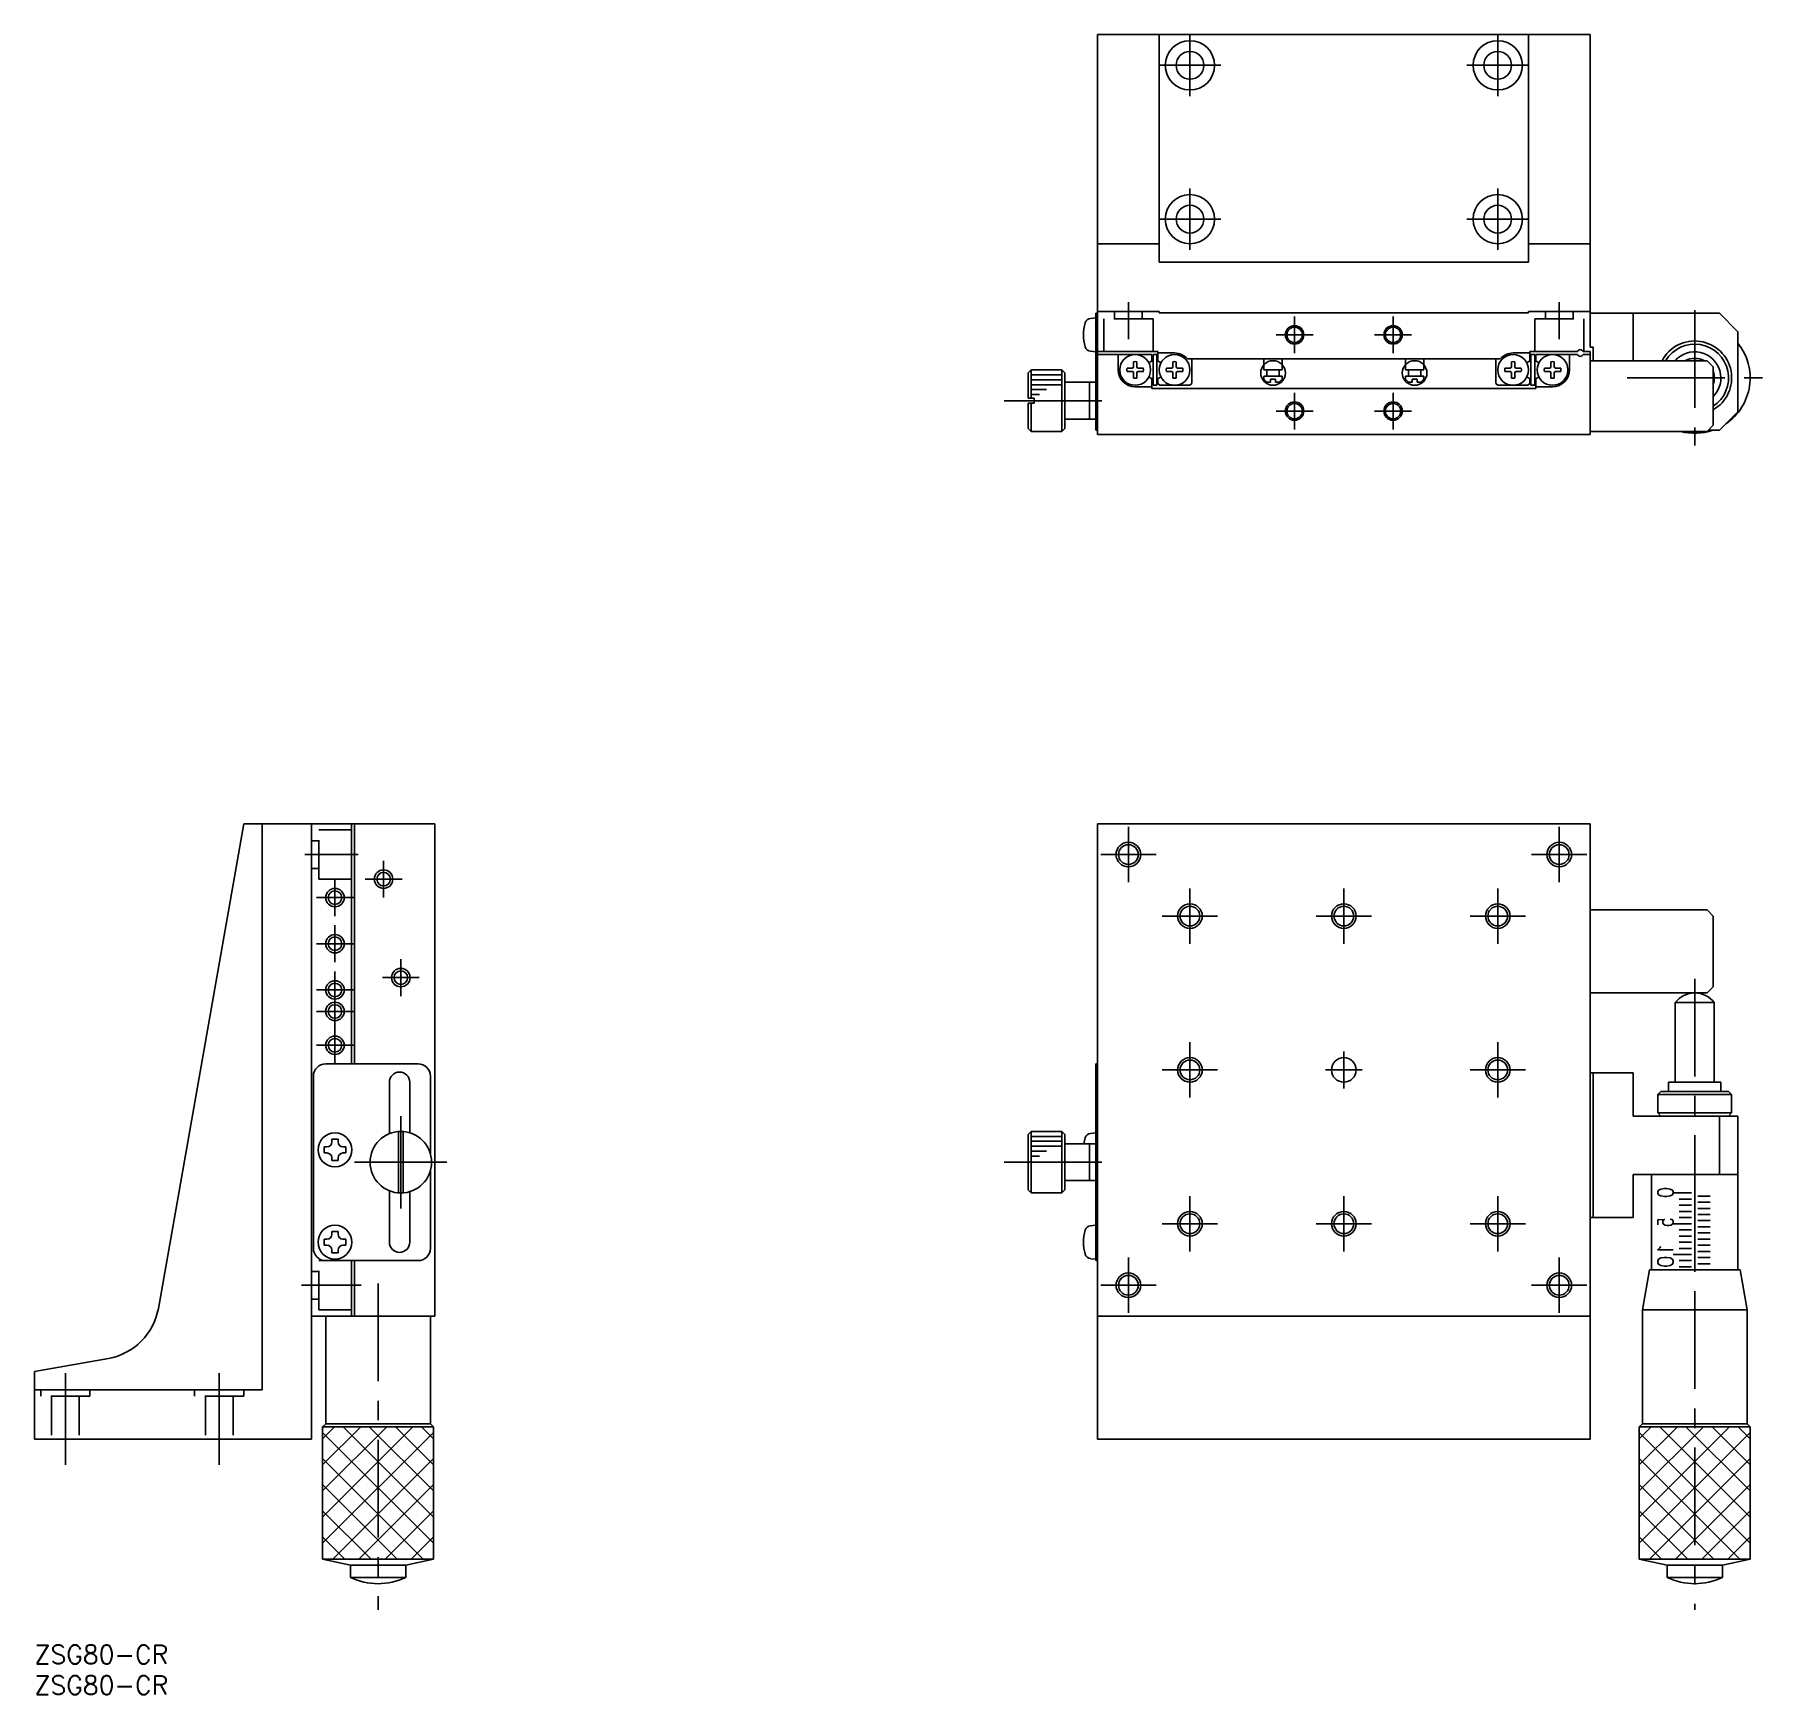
# Model space of a CAD drawing. Extents: x 0 to 281, y -8 to 262.
import ezdxf

# ---------------------------------------------------------------- set-up
doc = ezdxf.new("R2010")
doc.units = 0
doc.header["$LTSCALE"] = 0.5
doc.linetypes.add('CENTER', pattern=[50.8, 31.75, -6.35, 6.35, -6.35])
doc.linetypes.add('DASHED', pattern=[19.05, 12.7, -6.35])
for name, color, linetype in [('MSM_CENTER', 1, 'CENTER'), ('MSM_CONTINUOUS', 7, 'CONTINUOUS'), ('MSM_DASHED', 4, 'DASHED'), ('MSM_NARROW', 5, 'CONTINUOUS'), ('MSM_PART_NUMBER', 7, 'CONTINUOUS')]:
    doc.layers.add(name, color=color, linetype=linetype)
doc.styles.get("Standard").update_dxf_attribs({"font": 'txt.shx', "height": 3, "bigfont": 'bigfont.shx'})

# ---------------------------------------------------------------- blocks, each defined once
blk = doc.blocks.new('*U2')
at = {"layer": 'MSM_PART_NUMBER'}
blk.add_text('ZSG80-CR', height=3, dxfattribs=at).set_placement((0, -3))
blk = doc.blocks.new('*U3')
at = {"layer": 'MSM_PART_NUMBER'}
blk.add_text('ZSG80-CR', height=3, dxfattribs=at).set_placement((0, -8))

msp = doc.modelspace()

# ---------------------------------------------------------------- linework, layer by layer
at = {"layer": 'MSM_CENTER'}
for p, q in [((187.69, 261.76), (187.69, 251.76)), ((237.69, 261.76), (237.69, 251.76)), ((192.69, 256.76), (182.69, 256.76)), ((242.69, 256.76), (232.69, 256.76)), ((187.69, 236.76), (187.69, 226.76)), ((237.69, 236.76), (237.69, 226.76)), ((192.69, 231.76), (182.69, 231.76)), ((242.69, 231.76), (232.69, 231.76)), ((177.69, 218.26), (177.69, 212.26)), ((247.69, 218.26), (247.69, 212.26)), ((269.69, 216.96), (269.69, 194.96)), ((204.69, 215.96), (204.69, 209.96)), ((220.69, 215.96), (220.69, 209.96)), ((201.69, 212.96), (207.69, 212.96)), ((223.69, 212.96), (217.69, 212.96)), ((258.69, 205.96), (280.69, 205.96)), ((157.52, 202.26), (174.79, 202.26)), ((204.69, 203.56), (204.69, 197.56)), ((220.69, 203.56), (220.69, 197.56)), ((201.69, 200.56), (207.69, 200.56)), ((223.69, 200.56), (217.69, 200.56)), ((177.69, 133), (177.69, 124)), ((247.69, 133), (247.69, 124)), ((52.56, 128.5), (43.9, 128.5)), ((56.7, 121.5), (56.7, 127.5)), ((182.19, 128.5), (173.19, 128.5)), ((252.19, 128.5), (243.19, 128.5)), ((48.8, 118.5), (48.8, 124.5)), ((53.7, 124.5), (59.7, 124.5)), ((45.8, 121.5), (51.8, 121.5)), ((187.69, 123), (187.69, 114)), ((212.69, 123), (212.69, 114)), ((237.69, 123), (237.69, 114)), ((192.19, 118.5), (183.19, 118.5)), ((217.19, 118.5), (208.19, 118.5)), ((242.19, 118.5), (233.19, 118.5)), ((48.8, 111), (48.8, 117)), ((45.8, 114), (51.8, 114)), ((48.8, 94.5), (48.8, 109.5)), ((59.5, 105.5), (59.5, 111.5)), ((56.5, 108.5), (62.5, 108.5)), ((269.69, 108.32), (269.69, 5.74)), ((45.8, 106.5), (51.8, 106.5)), ((45.8, 103), (51.8, 103)), ((45.8, 97.5), (51.8, 97.5)), ((187.69, 98), (187.69, 89)), ((212.69, 90.5), (212.69, 96.5)), ((237.69, 98), (237.69, 89)), ((192.19, 93.5), (183.19, 93.5)), ((215.69, 93.5), (209.69, 93.5)), ((242.19, 93.5), (233.19, 93.5)), ((59.5, 86), (59.5, 71)), ((67, 78.5), (52, 78.5)), ((157.52, 78.5), (174.79, 78.5)), ((187.69, 73), (187.69, 64)), ((212.69, 73), (212.69, 64)), ((237.69, 73), (237.69, 64)), ((192.19, 68.5), (183.19, 68.5)), ((217.19, 68.5), (208.19, 68.5)), ((242.19, 68.5), (233.19, 68.5)), ((177.69, 63), (177.69, 54)), ((247.69, 63), (247.69, 54)), ((53.06, 58.5), (43.37, 58.5)), ((55.8, 58.78), (55.8, 5.74)), ((182.19, 58.5), (173.19, 58.5)), ((252.19, 58.5), (243.19, 58.5)), ((5, 29.33), (5, 44.19)), ((30, 29.33), (30, 44.19))]:
    msp.add_line(p, q, dxfattribs=at)
at = {"layer": 'MSM_CONTINUOUS'}
for p, q in [((252.69, 261.76), (172.69, 261.76)), ((172.69, 261.76), (172.69, 216.76)), ((182.69, 224.76), (182.69, 261.76)), ((242.69, 224.76), (242.69, 261.76)), ((252.69, 261.76), (252.69, 216.76)), ((182.69, 227.76), (172.69, 227.76)), ((252.69, 227.76), (242.69, 227.76)), ((242.69, 224.76), (182.69, 224.76)), ((172.39, 216.46), (172.69, 216.46)), ((172.39, 216.46), (172.39, 197.46)), ((172.69, 216.76), (172.69, 196.76)), ((182.69, 216.76), (172.69, 216.76)), ((182.69, 216.56), (182.69, 216.76)), ((242.69, 216.56), (182.69, 216.56)), ((242.69, 216.76), (252.69, 216.76)), ((242.69, 216.56), (242.69, 216.76)), ((252.69, 210.96), (252.69, 216.76)), ((273.69, 216.46), (252.69, 216.46)), ((259.69, 208.76), (259.69, 216.46)), ((276.69, 213.46), (273.69, 216.46)), ((171.54, 215.64), (172.39, 215.71)), ((276.69, 200.46), (276.69, 213.46)), ((252.69, 210.96), (253.19, 210.96)), ((253.19, 208.76), (253.19, 210.96)), ((172.39, 210.21), (171.54, 210.29)), ((172.69, 210.26), (182.49, 210.26)), ((172.69, 209.76), (181.49, 209.76)), ((176.04, 207.26), (176.04, 209.76)), ((178.52, 207.76), (178.44, 207.6)), ((178.52, 207.76), (178.53, 208.59)), ((179.07, 207.76), (179.05, 208.59)), ((179.07, 207.76), (179.14, 207.6)), ((181.49, 209.76), (181.49, 208.68)), ((181.69, 209.76), (182.29, 209.76)), ((181.69, 209.76), (181.69, 204.76)), ((182.29, 209.76), (182.29, 204.76)), ((182.49, 210.26), (182.49, 208.68)), ((185.19, 210.01), (182.49, 210.01)), ((184.92, 207.76), (184.84, 207.6)), ((184.92, 207.76), (184.93, 208.59)), ((185.47, 207.76), (185.45, 208.59)), ((185.47, 207.76), (185.54, 207.6)), ((187.27, 209.06), (238.11, 209.06)), ((187.99, 205.06), (187.99, 209.06)), ((199.69, 209.06), (199.69, 207.26)), ((202.69, 207.26), (202.69, 209.06)), ((222.69, 207.26), (222.69, 209.06)), ((225.69, 209.06), (225.69, 207.26)), ((237.39, 205.06), (237.39, 209.06)), ((239.92, 207.76), (239.84, 207.6)), ((239.92, 207.76), (239.93, 208.59)), ((240.19, 210.01), (242.89, 210.01)), ((240.47, 207.76), (240.45, 208.59)), ((240.47, 207.76), (240.54, 207.6)), ((242.89, 210.26), (242.89, 208.68)), ((242.89, 210.26), (250.63, 210.26)), ((243.09, 209.76), (243.69, 209.76)), ((243.09, 209.76), (243.09, 204.76)), ((243.69, 209.76), (243.69, 204.76)), ((243.89, 209.76), (243.89, 208.68)), ((243.89, 209.76), (250.63, 209.76)), ((246.32, 207.76), (246.24, 207.6)), ((246.32, 207.76), (246.33, 208.59)), ((246.87, 207.76), (246.85, 208.59)), ((246.87, 207.76), (246.94, 207.6)), ((249.34, 207.26), (249.34, 209.76)), ((252.69, 210.26), (251.55, 210.26)), ((252.69, 209.76), (251.55, 209.76)), ((252.69, 196.76), (252.69, 210.26)), ((252.69, 208.76), (271.69, 208.76)), ((272.69, 207.76), (271.69, 208.76)), ((272.69, 198.26), (272.69, 207.76)), ((161.89, 207.26), (161.39, 206.76)), ((161.39, 206.76), (161.39, 202.66)), ((161.89, 202.66), (161.89, 207.26)), ((166.89, 207.26), (161.89, 207.26)), ((166.89, 197.26), (166.89, 207.26)), ((167.39, 206.76), (166.89, 207.26)), ((167.39, 197.76), (167.39, 206.76)), ((172.39, 205.26), (167.39, 205.26)), ((171.39, 199.26), (171.39, 205.26)), ((178.31, 207.54), (177.47, 207.52)), ((178.31, 206.99), (177.47, 207)), ((178.31, 207.54), (178.44, 207.6)), ((178.31, 206.99), (178.44, 206.93)), ((178.52, 206.76), (178.44, 206.93)), ((178.52, 206.76), (178.53, 205.94)), ((179.07, 206.76), (179.05, 205.94)), ((179.07, 206.76), (179.14, 206.93)), ((179.27, 207.54), (179.14, 207.6)), ((179.27, 206.99), (179.14, 206.93)), ((179.27, 207.54), (180.12, 207.52)), ((179.27, 206.99), (180.12, 207)), ((181.49, 204.26), (181.49, 205.85)), ((182.49, 205.06), (182.49, 205.85)), ((182.49, 205.06), (182.79, 204.76)), ((184.71, 207.54), (183.87, 207.52)), ((184.71, 206.99), (183.87, 207)), ((184.71, 207.54), (184.84, 207.6)), ((184.71, 206.99), (184.84, 206.93)), ((184.92, 206.76), (184.84, 206.93)), ((184.92, 206.76), (184.93, 205.94)), ((185.47, 206.76), (185.45, 205.94)), ((185.47, 206.76), (185.54, 206.93)), ((185.67, 207.54), (185.54, 207.6)), ((185.67, 206.99), (185.54, 206.93)), ((185.67, 207.54), (186.52, 207.52)), ((185.67, 206.99), (186.52, 207)), ((187.99, 205.06), (187.69, 204.76)), ((199.69, 207.26), (202.69, 207.26)), ((199.69, 205.76), (199.69, 206.26)), ((199.69, 206.26), (202.69, 206.26)), ((199.69, 205.76), (200.19, 205.26)), ((200.19, 206.26), (200.19, 207.26)), ((200.79, 205.26), (200.19, 205.26)), ((201.59, 205.76), (200.79, 205.76)), ((200.79, 205.26), (200.79, 205.76)), ((201.59, 205.26), (201.59, 205.76)), ((202.19, 205.26), (201.59, 205.26)), ((202.19, 207.26), (202.19, 206.26)), ((202.69, 205.76), (202.19, 205.26)), ((202.69, 205.76), (202.69, 206.26)), ((225.69, 207.26), (222.69, 207.26)), ((222.69, 205.76), (222.69, 206.26)), ((225.69, 206.26), (222.69, 206.26)), ((222.69, 205.76), (223.19, 205.26)), ((223.19, 207.26), (223.19, 206.26)), ((223.19, 205.26), (223.79, 205.26)), ((223.79, 205.26), (223.79, 205.76)), ((223.79, 205.76), (224.59, 205.76)), ((224.59, 205.26), (224.59, 205.76)), ((224.59, 205.26), (225.19, 205.26)), ((225.19, 206.26), (225.19, 207.26)), ((225.69, 205.76), (225.19, 205.26)), ((225.69, 205.76), (225.69, 206.26)), ((237.39, 205.06), (237.69, 204.76)), ((239.71, 207.54), (238.87, 207.52)), ((239.71, 206.99), (238.87, 207)), ((239.71, 207.54), (239.84, 207.6)), ((239.71, 206.99), (239.84, 206.93)), ((239.92, 206.76), (239.84, 206.93)), ((239.92, 206.76), (239.93, 205.94)), ((240.47, 206.76), (240.45, 205.94)), ((240.47, 206.76), (240.54, 206.93)), ((240.67, 207.54), (240.54, 207.6)), ((240.67, 206.99), (240.54, 206.93)), ((240.67, 207.54), (241.52, 207.52)), ((240.67, 206.99), (241.52, 207)), ((242.89, 205.06), (242.59, 204.76)), ((242.89, 205.06), (242.89, 205.85)), ((243.89, 204.26), (243.89, 205.85)), ((246.11, 207.54), (245.27, 207.52)), ((246.11, 206.99), (245.27, 207)), ((246.11, 207.54), (246.24, 207.6)), ((246.11, 206.99), (246.24, 206.93)), ((246.32, 206.76), (246.24, 206.93)), ((246.32, 206.76), (246.33, 205.94)), ((246.87, 206.76), (246.85, 205.94)), ((246.87, 206.76), (246.94, 206.93)), ((247.07, 207.54), (246.94, 207.6)), ((247.07, 206.99), (246.94, 206.93)), ((247.07, 207.54), (247.92, 207.52)), ((247.07, 206.99), (247.92, 207)), ((162.39, 202.66), (161.39, 202.66)), ((162.39, 201.86), (162.39, 202.66)), ((178.79, 204.51), (181.49, 204.51)), ((243.89, 204.26), (181.49, 204.26)), ((182.29, 204.76), (181.69, 204.76)), ((187.69, 204.76), (182.79, 204.76)), ((237.69, 204.76), (242.59, 204.76)), ((243.69, 204.76), (243.09, 204.76)), ((246.59, 204.51), (243.89, 204.51)), ((161.39, 201.86), (162.39, 201.86)), ((161.39, 201.86), (161.39, 197.76)), ((161.89, 197.26), (161.89, 201.86)), ((273.69, 197.46), (276.69, 200.46)), ((161.39, 197.76), (161.89, 197.26)), ((166.89, 197.26), (161.89, 197.26)), ((166.89, 197.26), (167.39, 197.76)), ((172.39, 199.26), (167.39, 199.26)), ((172.39, 197.46), (172.69, 197.46)), ((172.69, 196.76), (252.69, 196.76)), ((252.69, 197.26), (271.69, 197.26)), ((271.69, 197.26), (272.69, 198.26)), ((273.69, 197.46), (271.89, 197.46)), ((34, 133.5), (20.11, 54.73)), ((34, 133.5), (65, 133.5)), ((37, 41.5), (37, 133.5)), ((45, 133.5), (45, 33.5)), ((51.5, 94.5), (51.5, 133.5)), ((52, 94.5), (52, 133.5)), ((65, 53.5), (65, 133.5)), ((172.69, 33.5), (172.69, 133.5)), ((172.69, 133.5), (252.69, 133.5)), ((252.69, 133.5), (252.69, 33.5)), ((252.69, 133.5), (252.69, 53.5)), ((271.69, 119.5), (252.69, 119.5)), ((272.69, 118.5), (271.69, 119.5)), ((272.69, 118.5), (272.69, 107)), ((271.69, 106), (272.69, 107)), ((271.69, 106), (252.69, 106)), ((266.52, 104.43), (272.87, 104.43)), ((266.52, 104.43), (266.52, 91.5)), ((272.87, 104.43), (272.87, 91.5)), ((47.3, 94.5), (62.3, 94.5)), ((172.39, 62.5), (172.39, 94.5)), ((172.39, 94.5), (172.69, 94.5)), ((252.69, 93), (259.69, 93)), ((253.19, 69.5), (253.19, 93)), ((259.69, 93), (259.69, 86)), ((45.3, 64.5), (45.3, 92.5)), ((57.65, 83.15), (57.65, 91.5)), ((60.95, 83.29), (60.95, 91.5)), ((64.3, 79.9), (64.3, 92.5)), ((264.19, 90), (263.69, 89.5)), ((264.19, 90), (275.19, 90)), ((265.44, 91.5), (265.44, 90)), ((265.44, 91.5), (273.94, 91.5)), ((273.94, 91.5), (273.94, 90)), ((275.19, 90), (275.69, 89.5)), ((263.69, 86.5), (263.69, 89.5)), ((275.69, 89.5), (263.69, 89.5)), ((275.69, 89.5), (275.69, 86.5)), ((276.69, 86), (259.69, 86)), ((263.69, 86.5), (264.19, 86)), ((275.69, 86.5), (263.69, 86.5)), ((273.69, 86), (273.69, 76.5)), ((275.19, 86), (275.69, 86.5)), ((276.69, 86), (276.69, 76.5)), ((48.3, 82.25), (49.3, 82.25)), ((48.3, 82.25), (48.3, 81.8)), ((49.3, 82.25), (49.3, 81.8)), ((59.1, 73.52), (59.1, 83.48)), ((59.9, 73.52), (59.9, 83.48)), ((161.39, 83), (161.89, 83.5)), ((161.39, 74), (161.39, 83)), ((161.89, 83.5), (161.89, 73.5)), ((166.89, 83.5), (161.89, 83.5)), ((166.89, 83.5), (166.89, 73.5)), ((166.89, 83.5), (167.39, 83)), ((167.39, 83), (167.39, 74)), ((172.39, 81.5), (167.39, 81.5)), ((171.39, 81.5), (171.39, 75.5)), ((172.39, 83.25), (171.54, 83.18)), ((47.05, 80), (47.05, 81)), ((47.05, 81), (47.5, 81)), ((47.05, 80), (47.5, 80)), ((48.3, 78.75), (48.3, 79.2)), ((49.3, 78.75), (48.3, 78.75)), ((49.3, 78.75), (49.3, 79.2)), ((50.55, 81), (50.1, 81)), ((50.55, 80), (50.1, 80)), ((50.55, 81), (50.55, 80)), ((64.3, 64.5), (64.3, 77.1)), ((259.69, 69.5), (259.69, 76.5)), ((276.69, 76.5), (259.69, 76.5)), ((262.69, 76.5), (262.69, 61)), ((269.69, 76.5), (269.69, 61)), ((276.69, 76.5), (276.69, 61)), ((57.65, 65.5), (57.65, 73.85)), ((60.95, 65.5), (60.95, 73.71)), ((161.89, 73.5), (161.39, 74)), ((166.89, 73.5), (161.89, 73.5)), ((167.39, 74), (166.89, 73.5)), ((172.39, 75.5), (167.39, 75.5)), ((269.19, 73.5), (266.19, 73.5)), ((272.19, 73), (270.19, 73)), ((269.19, 72.5), (267.19, 72.5)), ((269.19, 71.5), (267.19, 71.5)), ((269.19, 70.5), (267.19, 70.5)), ((272.19, 72), (270.19, 72)), ((272.19, 71), (270.19, 71)), ((172.39, 68.25), (171.54, 68.18)), ((259.69, 69.5), (252.69, 69.5)), ((269.19, 68.5), (266.19, 68.5)), ((269.19, 69.5), (267.19, 69.5)), ((269.19, 67.5), (267.19, 67.5)), ((272.19, 70), (270.19, 70)), ((272.19, 69), (270.19, 69)), ((272.19, 68), (270.19, 68)), ((47.05, 65), (47.05, 66)), ((47.05, 66), (47.5, 66)), ((47.05, 65), (47.5, 65)), ((48.3, 67.25), (49.3, 67.25)), ((48.3, 67.25), (48.3, 66.8)), ((49.3, 67.25), (49.3, 66.8)), ((50.55, 66), (50.1, 66)), ((50.55, 65), (50.1, 65)), ((50.55, 66), (50.55, 65)), ((269.19, 66.5), (267.19, 66.5)), ((269.19, 65.5), (267.19, 65.5)), ((272.19, 67), (270.19, 67)), ((272.19, 66), (270.19, 66)), ((272.19, 65), (270.19, 65)), ((62.3, 62.5), (47.3, 62.5)), ((48.3, 63.75), (48.3, 64.2)), ((49.3, 63.75), (48.3, 63.75)), ((49.3, 63.75), (49.3, 64.2)), ((51.5, 53.5), (51.5, 62.5)), ((52, 53.5), (52, 62.5)), ((171.54, 62.82), (172.39, 62.75)), ((172.39, 62.5), (172.69, 62.5)), ((269.19, 63.5), (266.19, 63.5)), ((269.19, 64.5), (267.19, 64.5)), ((269.19, 62.5), (267.19, 62.5)), ((272.19, 64), (270.19, 64)), ((272.19, 63), (270.19, 63)), ((272.19, 62), (270.19, 62)), ((261.19, 54.5), (262.34, 61)), ((262.34, 61), (277.05, 61)), ((269.19, 61.5), (267.19, 61.5)), ((278.19, 54.5), (277.05, 61)), ((45, 53.5), (65, 53.5)), ((47.3, 53.5), (47.3, 36)), ((64.3, 53.5), (64.3, 36)), ((252.69, 53.5), (172.69, 53.5)), ((261.19, 54.5), (278.19, 54.5)), ((261.19, 54.5), (261.19, 36)), ((278.19, 54.5), (278.19, 36)), ((12, 46.62), (0, 44.5)), ((0, 44.5), (0, 33.5)), ((37, 41.5), (0, 41.5)), ((47.3, 36), (46.8, 35.5)), ((46.8, 35.5), (64.8, 35.5)), ((46.8, 14), (46.8, 35.5)), ((47.3, 36), (64.3, 36)), ((64.3, 36), (64.8, 35.5)), ((64.8, 14), (64.8, 35.5)), ((261.19, 36), (260.69, 35.5)), ((260.69, 35.5), (278.69, 35.5)), ((260.69, 14), (260.69, 35.5)), ((278.19, 36), (261.19, 36)), ((278.19, 36), (278.69, 35.5)), ((278.69, 14), (278.69, 35.5)), ((45, 33.5), (0, 33.5)), ((252.69, 33.5), (172.69, 33.5)), ((46.8, 14), (64.8, 14)), ((46.8, 14), (51.3, 13)), ((51.3, 13), (60.3, 13)), ((51.3, 13), (51.3, 11)), ((64.8, 14), (60.3, 13)), ((60.3, 13), (60.3, 11)), ((260.69, 14), (278.69, 14)), ((260.69, 14), (265.19, 13)), ((265.19, 13), (274.19, 13)), ((265.19, 13), (265.19, 11)), ((278.69, 14), (274.19, 13)), ((274.19, 13), (274.19, 11)), ((51.3, 11), (60.3, 11)), ((265.19, 11), (274.19, 11))]:
    msp.add_line(p, q, dxfattribs=at)
for centre, radius in [((187.69, 256.76), 4), ((187.69, 256.76), 2.25), ((237.69, 256.76), 4), ((237.69, 256.76), 2.25), ((187.69, 231.76), 4), ((187.69, 231.76), 2.25), ((237.69, 231.76), 4), ((237.69, 231.76), 2.25), ((204.69, 212.96), 1.25), ((220.69, 212.96), 1.25), ((178.79, 207.26), 2.5), ((185.19, 207.26), 2.5), ((240.19, 207.26), 2.5), ((246.59, 207.26), 2.5), ((204.69, 200.56), 1.25), ((220.69, 200.56), 1.25), ((177.69, 128.5), 1.6), ((247.69, 128.5), 1.6), ((56.7, 124.5), 1.1), ((48.8, 121.5), 1.1), ((187.69, 118.5), 1.6), ((212.69, 118.5), 1.6), ((237.69, 118.5), 1.6), ((48.8, 114), 1.1), ((59.5, 108.5), 1.1), ((48.8, 106.5), 1.1), ((48.8, 103), 1.1), ((48.8, 97.5), 1.1), ((212.69, 93.5), 2), ((187.69, 93.5), 1.6), ((237.69, 93.5), 1.6), ((48.8, 80.5), 2.75), ((59.5, 78.5), 5), ((48.8, 65.5), 2.75), ((187.69, 68.5), 1.6), ((212.69, 68.5), 1.6), ((237.69, 68.5), 1.6), ((177.69, 58.5), 1.6), ((247.69, 58.5), 1.6)]:
    msp.add_circle(centre, radius, dxfattribs=at)
for centre, radius, start, end in [((177.39, 212.96), 7, 163.743, 196.257), ((171.63, 214.64), 1, 95, 163.743), ((171.63, 211.28), 1, 196.257, 265), ((251.09, 210.06), 0.5, 23.5782, 156.4218), ((269.69, 205.96), 6, 300, 152.1819), ((269.69, 205.96), 5.5, 303.0557, 149.3967), ((269.69, 205.96), 9, 304.1406, 38.9425), ((178.79, 207.26), 1.35, 78.8959, 101.1041), ((181.99, 207.26), 1.5, 101.537, 130.5416), ((181.99, 207.26), 1.5, 49.4584, 78.463), ((185.19, 207.26), 1.35, 78.8959, 101.1041), ((185.19, 207.26), 2.75, 40.8851, 90), ((240.19, 207.26), 2.75, 90, 139.1149), ((240.19, 207.26), 1.35, 78.8959, 101.1041), ((243.39, 207.26), 1.5, 101.537, 130.5416), ((243.39, 207.26), 1.5, 49.4584, 78.463), ((246.59, 207.26), 1.35, 78.8959, 101.1041), ((251.09, 209.96), 0.5, 203.5782, 336.4218), ((269.69, 205.96), 4.25, 314.9009, 138.7898), ((269.69, 205.96), 3.18, 61.8711, 118.1289), ((178.79, 207.26), 2.75, 180, 270), ((178.79, 207.26), 1.35, 168.8959, 191.1041), ((178.79, 207.26), 1.35, 258.8959, 281.1041), ((178.79, 207.26), 1.35, 348.8959, 11.1041), ((181.99, 207.26), 1.5, 229.4584, 258.4631), ((181.99, 207.26), 1.5, 281.537, 310.5416), ((185.19, 207.26), 1.35, 168.8959, 191.1041), ((185.19, 207.26), 1.35, 258.8959, 281.1041), ((185.19, 207.26), 1.35, 348.8959, 11.1041), ((240.19, 207.26), 1.35, 168.8959, 191.1041), ((240.19, 207.26), 1.35, 258.8959, 281.1041), ((240.19, 207.26), 1.35, 348.8959, 11.1041), ((243.39, 207.26), 1.5, 229.4584, 258.4631), ((243.39, 207.26), 1.5, 281.537, 310.5416), ((246.59, 207.26), 1.35, 168.8959, 191.1041), ((246.59, 207.26), 1.35, 258.8959, 281.1041), ((246.59, 207.26), 2.75, 270, 0), ((246.59, 207.26), 1.35, 348.8959, 11.1041), ((269.69, 205.96), 3.18, 340.8883, 19.1117), ((269.69, 205.96), 9, 255.165, 289.1882), ((269.69, 102), 4, 37.4626, 142.5374), ((47.3, 92.5), 2, 90, 180), ((59.3, 91.5), 1.65, 0, 180), ((62.3, 92.5), 2, 0, 90), ((47.5, 81.8), 0.8, 270, 0), ((50.1, 81.8), 0.8, 180, 270), ((177.39, 80.5), 7, 163.743, 171.7868), ((171.63, 82.18), 1, 95, 163.743), ((47.5, 79.2), 0.8, 0, 90), ((50.1, 79.2), 0.8, 90, 180), ((177.39, 65.5), 7, 163.743, 196.257), ((171.63, 67.18), 1, 95, 163.743), ((47.5, 66.8), 0.8, 270, 0), ((47.5, 64.2), 0.8, 0, 90), ((50.1, 66.8), 0.8, 180, 270), ((50.1, 64.2), 0.8, 90, 180), ((59.3, 65.5), 1.65, 180, 0), ((47.3, 64.5), 2, 180, 270), ((62.3, 64.5), 2, 270, 0), ((171.63, 63.82), 1, 196.257, 265), ((10.26, 56.46), 10, 280, 350), ((55.8, 20.62), 10.62, 244.9424, 295.0576), ((269.69, 20.62), 10.62, 244.9424, 295.0576)]:
    msp.add_arc(centre, radius, start, end, dxfattribs=at)
at = {"layer": 'MSM_DASHED'}
for p, q in [((175.44, 215.56), (175.44, 216.76)), ((179.94, 215.56), (179.94, 216.76)), ((245.44, 215.56), (245.44, 216.76)), ((249.94, 215.56), (249.94, 216.76)), ((173.69, 215.56), (173.69, 210.26)), ((181.69, 215.56), (173.69, 215.56)), ((181.69, 215.56), (181.69, 210.26)), ((243.69, 215.56), (243.69, 210.26)), ((243.69, 215.56), (251.69, 215.56)), ((251.69, 215.56), (251.69, 210.26)), ((46.2, 132.5), (51.5, 132.5)), ((46.2, 124.5), (46.2, 132.5)), ((46.2, 130.75), (45, 130.75)), ((46.2, 126.25), (45, 126.25)), ((46.2, 124.5), (51.5, 124.5)), ((51.5, 62.5), (46.2, 62.5)), ((46.2, 54.5), (46.2, 62.5)), ((46.2, 60.75), (45, 60.75)), ((46.2, 56.25), (45, 56.25)), ((51.5, 54.5), (46.2, 54.5)), ((1, 41.5), (1, 40.5)), ((9, 40.5), (1, 40.5)), ((2.75, 40.5), (2.75, 33.5)), ((7.25, 40.5), (7.25, 33.5)), ((9, 41.5), (9, 40.5)), ((26, 41.5), (26, 40.5)), ((34, 40.5), (26, 40.5)), ((27.75, 40.5), (27.75, 33.5)), ((32.25, 40.5), (32.25, 33.5)), ((34, 41.5), (34, 40.5))]:
    msp.add_line(p, q, dxfattribs=at)
at = {"layer": 'MSM_NARROW'}
for p, q in [((166.89, 206.46), (161.89, 206.46)), ((166.89, 205.66), (161.89, 205.66)), ((166.89, 204.86), (161.89, 204.86)), ((164.39, 204.06), (161.89, 204.06)), ((163.26, 203.26), (161.89, 203.26)), ((166.89, 82.7), (161.89, 82.7)), ((166.89, 81.9), (161.89, 81.9)), ((166.89, 81.1), (161.89, 81.1)), ((164.39, 80.3), (161.89, 80.3)), ((163.26, 79.5), (161.89, 79.5)), ((48.74, 35.5), (46.8, 33.56)), ((52.98, 35.5), (46.8, 29.32)), ((57.23, 35.5), (46.8, 25.07)), ((61.47, 35.5), (46.8, 20.83)), ((64.8, 16.59), (46.8, 34.59)), ((64.8, 34.59), (46.8, 16.59)), ((64.8, 20.83), (50.13, 35.5)), ((64.8, 25.07), (54.37, 35.5)), ((64.8, 29.32), (58.62, 35.5)), ((64.8, 33.56), (62.86, 35.5)), ((262.63, 35.5), (260.69, 33.56)), ((266.87, 35.5), (260.69, 29.32)), ((271.12, 35.5), (260.69, 25.07)), ((275.36, 35.5), (260.69, 20.83)), ((278.69, 16.59), (260.69, 34.59)), ((278.69, 34.59), (260.69, 16.59)), ((278.69, 20.83), (264.02, 35.5)), ((278.69, 25.07), (268.26, 35.5)), ((278.69, 29.32), (272.51, 35.5)), ((278.69, 33.56), (276.75, 35.5)), ((63.15, 14), (46.8, 30.35)), ((64.8, 30.35), (48.45, 14)), ((277.04, 14), (260.69, 30.35)), ((278.69, 30.35), (262.35, 14)), ((58.9, 14), (46.8, 26.1)), ((64.8, 26.1), (52.7, 14)), ((272.79, 14), (260.69, 26.1)), ((278.69, 26.1), (266.59, 14)), ((54.66, 14), (46.8, 21.86)), ((64.8, 21.86), (56.94, 14)), ((268.55, 14), (260.69, 21.86)), ((278.69, 21.86), (270.83, 14)), ((50.42, 14), (46.8, 17.62)), ((64.8, 17.62), (61.18, 14)), ((264.31, 14), (260.69, 17.62)), ((278.69, 17.62), (275.07, 14))]:
    msp.add_line(p, q, dxfattribs=at)
for centre, radius in [((204.69, 212.96), 1.5), ((220.69, 212.96), 1.5), ((201.19, 206.76), 2), ((224.19, 206.76), 2), ((204.69, 200.56), 1.5), ((220.69, 200.56), 1.5), ((177.69, 128.5), 2), ((247.69, 128.5), 2), ((56.7, 124.5), 1.5), ((48.8, 121.5), 1.5), ((187.69, 118.5), 2), ((212.69, 118.5), 2), ((237.69, 118.5), 2), ((48.8, 114), 1.5), ((59.5, 108.5), 1.5), ((48.8, 106.5), 1.5), ((48.8, 103), 1.5), ((48.8, 97.5), 1.5), ((187.69, 93.5), 2), ((237.69, 93.5), 2), ((187.69, 68.5), 2), ((212.69, 68.5), 2), ((237.69, 68.5), 2), ((177.69, 58.5), 2), ((247.69, 58.5), 2)]:
    msp.add_circle(centre, radius, dxfattribs=at)

# ---------------------------------------------------------------- block references
at = {"layer": 'MSM_CONTINUOUS'}
for name in ['*U2', '*U3']:
    msp.add_blockref(name, (0, 0), dxfattribs=at)

# ---------------------------------------------------------------- texts
at = {"layer": 'MSM_CONTINUOUS', "text_generation_flag": 2}
for s, width, p in [('0', 0.864, (266.19, 74.5)), ('5', 0.72, (266.19, 69.5)), ('10', 0.96, (266.19, 65.4))]:
    msp.add_text(s, height=2.5, rotation=90, dxfattribs=dict(at, width=width)).set_placement(p)

doc.saveas('drawing.dxf')
